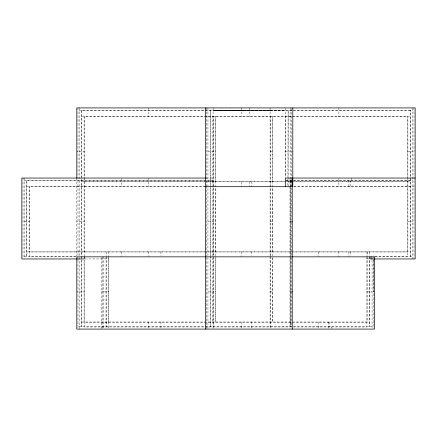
<?xml version="1.0" encoding="UTF-8"?>
<svg xmlns="http://www.w3.org/2000/svg" width="437" height="437" viewBox="0 0 437 437"><rect width="100%" height="100%" fill="white"/><g stroke="black" fill="none" stroke-linecap="round" stroke-linejoin="round"><path stroke-width="0.33" stroke-dasharray="2.19 1.64" d="M373.22 258.196L373.22 256.847M290.769 180.623L290.769 256.169M350.376 180.388L350.25 186.473M348.961 186.473L348.83 178.635M84.068 181.792L407.896 181.792M213.087 328.504L213.322 116.329L213.322 326.75M84.303 251.701L84.068 251.93L84.068 116.329L407.896 116.329L407.896 251.93L29.104 251.93L29.104 186.473L204.953 186.703M270.088 116.564L270.323 116.329L270.323 255.945M212.852 181.792L213.322 181.792M215.66 181.792L215.66 116.329L215.66 256M285.317 116.564L285.552 116.329L285.552 177.253M108.835 321.84L108.6 322.074L108.6 256.612M272.661 181.792L272.661 116.329L272.661 322.074L272.896 256.847M212.852 251.93L213.322 251.93M215.66 251.93L215.894 186.703M410.239 256.612L410.474 110.25L410.474 256.612M272.661 251.93L272.896 186.703M410.474 180.388L285.552 180.623M270.088 110.25L213.087 110.364L285.317 110.25M213.087 110.293L249.199 110.25M79.157 110.25L412.812 110.25M249.199 110.441L213.087 110.441L270.088 110.485M410.239 110.485L81.495 110.25L81.495 255.94M81.73 116.329L410.239 116.329M76.819 151.634L77.988 151.634M79.157 151.634L84.303 151.634M207.941 151.634L215.894 151.634M270.088 151.634L272.896 151.634M285.317 151.634L290.463 151.634M291.632 151.634L292.801 151.634M407.666 151.634L412.812 151.634M206.198 178.05L213.087 178.05M24.188 180.388L213.087 180.388M285.929 180.388L412.812 180.388M26.526 256.612L26.526 180.388L213.087 180.623M81.73 181.792L410.239 181.792M26.761 186.473L205.155 186.473M293.822 186.473L410.239 186.473M293.926 186.703L413.981 186.703M24.188 221.778L29.334 221.778M76.819 221.778L77.988 221.778M79.157 221.778L84.303 221.778M207.941 221.778L215.894 221.778M270.088 221.778L272.896 221.778M289.999 221.778L292.572 221.778M407.666 221.778L412.812 221.778M26.761 251.93L410.239 251.93M24.188 256.612L76.196 256.612M375.006 256.612L412.812 256.612M75.612 256.847L29.334 256.847L29.334 186.703M374.973 256.847L407.666 256.847L407.666 116.564M84.991 258.95L108.835 258.95M366.905 258.95L369.636 258.95M76.819 291.916L77.988 291.916M79.157 291.916L84.303 291.916M101.346 291.916L102.52 291.916M103.689 291.916L108.835 291.916M207.941 291.916L215.894 291.916M270.088 291.916L272.896 291.916M289.999 291.916L292.572 291.916M366.905 291.916L372.051 291.916M374.394 291.916L373.22 291.916L373.22 258.868L373.22 328.416M81.73 322.074L369.478 322.074M79.157 326.75L372.051 326.75M270.088 110.364L285.317 110.485M213.087 116.564L212.852 116.329L212.852 322.074L213.322 322.074M81.495 110.25L81.73 326.75M367.036 251.93L366.905 256.612M348.961 251.93L348.83 256.612M328.58 322.074L328.449 328.504M413.981 107.912L413.981 258.95M412.812 107.912L412.812 258.95M372.051 256.612L372.051 328.504M369.713 256.612L369.713 326.75M369.478 251.93L369.478 256M369.478 256.612L369.478 326.75M367.14 251.93L367.14 256M367.14 256.612L367.14 322.074L84.068 322.074L84.068 260.004M366.905 256.847L366.905 326.985L84.303 326.985L84.303 260.217M351.665 178.05L351.665 180.388M350.25 251.93L350.25 255.945M338.877 107.912L338.877 116.564M338.877 178.635L338.877 186.703M338.877 251.701L338.877 256.612M331.29 326.75L331.29 328.504M329.869 322.074L329.869 326.75M318.497 251.701L318.497 256.612M318.497 321.84L318.497 328.504M291.632 108.584L291.632 186.031M291.545 180.388L291.545 220.417M291.545 222.449L291.545 256.169M291.545 257.519L291.545 291.239M291.545 291.916L291.545 326.75M290.84 256.847L290.769 326.75M290.463 107.912L290.463 186.703M290.228 186.473L290.228 256.612M290.228 257.967L290.228 326.75M289.999 178.05L289.999 186.473M289.999 186.703L289.999 328.504M288.125 186.703L288.125 110.25L287.89 186.703M285.317 107.912L285.317 177.171M270.323 256.612L270.323 326.75M270.088 107.912L270.088 256.169M270.088 256.612L270.088 328.504M251.543 181.557L251.543 186.473M251.543 251.701L251.543 255.945M251.543 321.84L251.543 329.088M249.199 107.912L249.199 116.564M249.199 181.557L249.199 186.473M241.585 107.912L241.585 116.564M241.585 181.557L241.585 186.473M241.585 251.701L241.585 256.612M241.585 321.84L241.585 328.504M215.894 256.847L215.66 322.074L215.66 256.612M213.087 107.912L213.087 116.329M210.514 326.75L210.279 110.25L210.279 256.169M210.279 256.847L210.279 326.75M207.941 107.912L207.941 256.169M207.941 257.519L207.941 329.088M206.772 107.912L206.772 186.036M206.772 186.124L206.772 256.169M206.772 257.519L206.772 328.416M160.958 251.701L160.958 255.945M160.958 321.84L160.958 328.504M148.695 107.912L148.695 116.564M148.695 178.05L148.695 186.703M148.695 251.701L148.695 256.612M148.695 321.84L148.695 329.088M121.213 178.635L121.213 186.703M121.213 251.701L121.213 256.612M108.835 251.701L108.835 256.612M108.835 256.847L108.835 328.504M106.262 251.93L106.262 256M106.262 256.612L106.262 326.75M106.027 256.612L106.027 326.75M103.689 256.612L103.689 329.088M102.52 256.847L102.52 329.088M101.346 257.519L101.346 329.088M84.303 116.564L84.303 256.847M81.495 256.612L81.495 326.75M79.157 107.912L79.157 255.94M79.157 257.519L79.157 329.088M77.988 107.912L77.988 259.545M77.988 260.217L77.988 328.416M76.819 178.05L76.819 256.246M26.761 180.623L26.761 256.612M24.188 178.05L24.188 258.365M23.019 178.05L23.019 258.272"/><path stroke-width="0.66" d="M205.598 178.05L21.85 178.05L21.85 258.95L84.303 258.95L84.303 256.847M415.15 178.05L285.317 178.05L285.317 186.703M205.598 186.703L292.801 186.703L292.801 107.912M291.894 221.778L292.244 221.778M370.39 258.95L415.15 258.95L415.15 107.912L76.819 107.912L76.819 178.05M291.894 291.916L292.244 291.916M371.035 256.847L371.035 258.95M292.244 178.05L292.244 329.088M205.598 107.912L205.598 329.088M374.394 256.847L76.819 256.847L76.819 329.088L374.394 329.088L374.394 256.847"/></g></svg>
